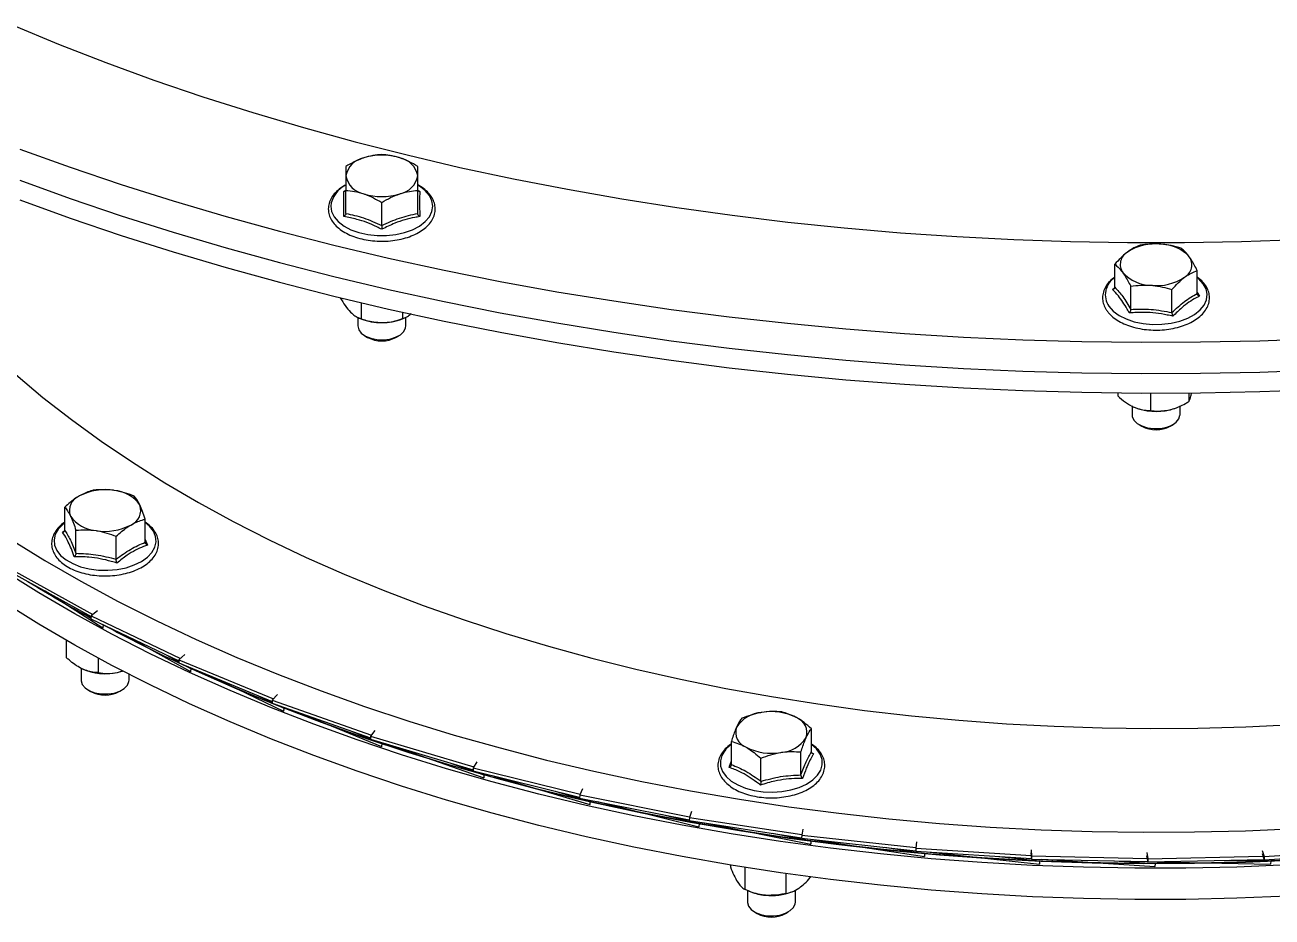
# Model space of a CAD drawing. Header units: millimetres. Extents: x 2 to 418, y 2 to 295.
# Drawn here: x 198.1 to 212.55, y 116.83 to 127.18 of the extents above; entities that cross this region are included whole.
import ezdxf

# ---------------------------------------------------------------- set-up
doc = ezdxf.new("R2010")
doc.units = ezdxf.units.MM

msp = doc.modelspace()

# ---------------------------------------------------------------- linework, layer by layer
at = {"color": 7, "linetype": 'Continuous', "lineweight": 25}
for p, q in [((201.7925, 125.2472), (201.8123, 125.2568)), ((201.816, 124.99), (201.816, 125.2577)), ((202.6493, 124.99), (202.6493, 125.2577)), ((202.6537, 125.2558), (202.6728, 125.2472)), ((202.2327, 124.8511), (202.2327, 125.1188)), ((210.7275, 124.1349), (210.7275, 124.4026)), ((211.6815, 124.0624), (211.6815, 124.3301)), ((210.9116, 123.8783), (210.9116, 124.146)), ((201.7516, 124.0146), (201.7516, 124.0116)), ((210.7006, 124.1086), (210.7273, 124.1342)), ((211.3886, 123.842), (211.3886, 124.1097)), ((201.9921, 123.9568), (201.9921, 123.7711)), ((202.4732, 123.8463), (202.4732, 123.7711)), ((201.9549, 123.787), (201.9549, 123.6863)), ((201.9694, 123.779), (201.9944, 123.769)), ((202.471, 123.769), (202.4966, 123.7793)), ((202.5105, 123.6863), (202.5105, 123.7873)), ((202.0362, 123.5729), (202.0688, 123.5541)), ((202.3966, 123.5541), (202.4291, 123.5729)), ((210.76, 122.9109), (210.76, 122.8751)), ((211.1417, 122.9086), (211.1417, 122.706)), ((211.5862, 122.9103), (211.5862, 122.8123)), ((210.9267, 122.7588), (210.9267, 122.6561)), ((211.4428, 122.7387), (211.4485, 122.741)), ((211.4823, 122.6561), (211.4823, 122.7615)), ((211.008, 122.5427), (211.0406, 122.5239)), ((211.3684, 122.5239), (211.4009, 122.5427)), ((198.5608, 121.3184), (198.5608, 121.5861)), ((199.4923, 121.1791), (199.4923, 121.4468)), ((198.5346, 121.2939), (198.5597, 121.3132)), ((198.6892, 121.0507), (198.6892, 121.3184)), ((199.155, 120.9811), (199.155, 121.2488)), ((197.9141, 120.8442), (198.8644, 120.3184)), ((197.9159, 120.8796), (198.8862, 120.3427)), ((198.3309, 120.6136), (199.001, 120.1862)), ((198.9391, 120.3841), (198.8648, 120.326)), ((198.7607, 120.3758), (198.864, 120.3099)), ((198.8648, 120.326), (198.863, 120.2905)), ((198.863, 120.2905), (199.8821, 119.8021)), ((198.8648, 120.326), (199.8995, 119.8301)), ((198.9893, 120.23), (199.0026, 120.2215)), ((199.0026, 120.2215), (199.001, 120.1862)), ((199.001, 120.1862), (199.0096, 120.1911)), ((199.0026, 120.2215), (199.0047, 120.2226)), ((199.2505, 120.1048), (200.0167, 119.6809)), ((198.5758, 120.0426), (198.5758, 119.8438)), ((198.9469, 119.8357), (198.9469, 119.667)), ((199.7415, 119.8695), (199.8816, 119.792)), ((199.8829, 119.8149), (199.8809, 119.7794)), ((199.9494, 119.876), (199.8829, 119.8149)), ((199.8829, 119.8149), (200.9767, 119.3628)), ((198.7488, 119.7163), (198.7488, 119.5793)), ((198.7875, 119.6986), (198.7883, 119.6983)), ((199.1723, 119.6702), (199.2282, 119.6873)), ((199.8809, 119.7794), (200.9632, 119.3321)), ((199.974, 119.7409), (200.0184, 119.7163)), ((200.0184, 119.7163), (200.0167, 119.6809)), ((200.0167, 119.6809), (200.0246, 119.6862)), ((200.0184, 119.7163), (200.0242, 119.7201)), ((199.3043, 119.5793), (199.3043, 119.6474)), ((200.2348, 119.6331), (201.0949, 119.2209)), ((198.8301, 119.4659), (198.8627, 119.4472)), ((199.1905, 119.4472), (199.223, 119.4659)), ((200.7856, 119.4054), (200.9625, 119.3207)), ((201.0226, 119.413), (200.9642, 119.3491)), ((200.9642, 119.3491), (200.9621, 119.3135)), ((200.9621, 119.3135), (202.1015, 118.9107)), ((200.9642, 119.3491), (202.1119, 118.9434)), ((201.0205, 119.2929), (201.0968, 119.2563)), ((201.0968, 119.2563), (201.0949, 119.2209)), ((201.0949, 119.2209), (201.1021, 119.2265)), ((201.0968, 119.2563), (201.104, 119.262)), ((201.2798, 119.2012), (202.2297, 118.8087)), ((201.8878, 118.9863), (202.1008, 118.8983)), ((202.1528, 118.9975), (202.1028, 118.9313)), ((207.2108, 118.7496), (207.2108, 119.0173)), ((202.1028, 118.9313), (202.1006, 118.8956)), ((202.1006, 118.8956), (203.2908, 118.5403)), ((202.1028, 118.9313), (203.2986, 118.5743)), ((202.1241, 118.8886), (202.2316, 118.8442)), ((202.2316, 118.8442), (202.2297, 118.8087)), ((202.2297, 118.8087), (202.2361, 118.8146)), ((202.2316, 118.8442), (202.2381, 118.8501)), ((202.381, 118.8119), (203.4146, 118.4465)), ((206.2834, 118.6014), (206.2834, 118.8691)), ((206.6264, 118.4066), (206.6264, 118.6743)), ((207.0901, 118.4808), (207.0901, 118.7485)), ((207.2123, 118.7428), (207.2369, 118.7254)), ((203.0424, 118.6145), (203.4167, 118.4821)), ((203.2922, 118.5638), (203.29, 118.528)), ((203.29, 118.528), (204.5244, 118.2227)), ((203.3335, 118.632), (203.2922, 118.5638)), ((203.2922, 118.5638), (204.5301, 118.2576)), ((203.4167, 118.4821), (203.4146, 118.4465)), ((203.4146, 118.4465), (203.4203, 118.4527)), ((203.4167, 118.4821), (203.4224, 118.4884)), ((203.5338, 118.4677), (204.6431, 118.1365)), ((204.2434, 118.2922), (204.6453, 118.1722)), ((204.526, 118.2487), (204.5237, 118.2128)), ((204.5237, 118.2128), (205.7953, 117.9597)), ((204.5583, 118.3184), (204.526, 118.2487)), ((204.526, 118.2487), (205.7996, 117.9952)), ((204.6453, 118.1722), (204.6431, 118.1365)), ((204.6431, 118.1365), (204.648, 118.1429)), ((204.6453, 118.1722), (204.6501, 118.1787)), ((204.733, 118.1711), (205.9083, 117.8804)), ((205.4846, 118.0216), (205.9105, 117.9162)), ((205.7971, 117.9876), (205.7948, 117.9516)), ((205.7948, 117.9516), (207.0965, 117.7527)), ((205.8203, 118.0585), (205.7971, 117.9876)), ((205.7971, 117.9876), (207.0997, 117.7886)), ((205.9105, 117.9162), (205.9146, 117.9228)), ((205.9729, 117.9244), (207.2032, 117.6796)), ((205.9105, 117.9162), (205.9083, 117.8804)), ((205.9083, 117.8804), (205.9123, 117.887)), ((206.7594, 117.8042), (207.2054, 117.7155)), ((207.0984, 117.7821), (207.0961, 117.746)), ((207.1124, 117.8538), (207.0984, 117.7821)), ((207.0984, 117.7821), (208.423, 117.6389)), ((207.0961, 117.746), (208.4207, 117.6028)), ((207.2054, 117.7155), (207.2032, 117.6796)), ((207.2032, 117.6796), (207.2063, 117.6863)), ((207.2054, 117.7155), (207.2086, 117.7223)), ((207.2477, 117.7296), (208.5204, 117.5352)), ((208.0612, 117.6417), (208.5227, 117.5712)), ((208.4227, 117.6333), (208.4204, 117.5971)), ((208.4274, 117.7055), (208.4227, 117.6333)), ((208.4227, 117.6333), (209.7575, 117.5473)), ((208.4204, 117.5971), (209.7599, 117.5108)), ((208.5227, 117.5712), (208.5204, 117.5352)), ((208.5204, 117.5352), (208.5226, 117.542)), ((208.5227, 117.5712), (208.5249, 117.5781)), ((208.5511, 117.5887), (209.8526, 117.448)), ((209.3829, 117.5351), (209.8549, 117.4841)), ((209.7555, 117.5781), (209.7602, 117.5058)), ((209.7578, 117.6142), (209.7625, 117.5421)), ((209.7625, 117.5421), (209.7602, 117.5058)), ((209.7602, 117.5058), (211.1072, 117.4772)), ((209.7625, 117.5421), (211.1001, 117.5137)), ((209.8549, 117.4841), (209.8563, 117.4911)), ((209.8762, 117.5033), (211.1924, 117.4185)), ((211.0941, 117.5444), (211.1081, 117.4725)), ((211.0964, 117.5806), (211.1104, 117.5089)), ((211.1104, 117.5089), (211.1081, 117.4725)), ((211.1081, 117.4725), (212.4551, 117.5021)), ((211.1104, 117.5089), (212.4432, 117.5382)), ((212.0573, 117.4934), (212.5346, 117.4832)), ((212.4333, 117.5686), (212.4566, 117.4975)), ((212.4356, 117.6049), (212.4589, 117.534)), ((212.4566, 117.4975), (213.7958, 117.5854)), ((212.4589, 117.534), (212.4566, 117.4975)), ((212.4589, 117.534), (213.7794, 117.6207)), ((212.5346, 117.4832), (212.5341, 117.4903)), ((206.2726, 117.4359), (206.2726, 117.4137)), ((206.4409, 117.4086), (206.4409, 117.1535)), ((209.8549, 117.4841), (209.8526, 117.448)), ((209.8526, 117.448), (209.854, 117.4549)), ((210.7174, 117.4855), (211.1947, 117.4547)), ((211.1947, 117.4547), (211.1924, 117.4185)), ((211.1924, 117.4185), (211.1928, 117.4255)), ((211.1947, 117.4547), (211.1952, 117.4617)), ((211.2161, 117.4749), (212.5322, 117.4469)), ((212.5346, 117.4832), (212.5322, 117.4469)), ((206.9154, 117.3371), (206.9154, 117.1075)), ((206.4693, 117.1413), (206.4693, 117.0061)), ((206.4834, 117.1353), (206.5088, 117.1251)), ((206.9854, 117.1251), (206.9948, 117.1289)), ((207.0249, 117.0061), (207.0249, 117.1458)), ((206.5506, 116.8927), (206.5832, 116.8739)), ((206.911, 116.8739), (206.9435, 116.8927))]:
    msp.add_line(p, q, dxfattribs=at)
at = {"color": 8, "linetype": 'Continuous', "lineweight": 25}
for p, q in [((211.6815, 124.0759), (211.7083, 124.032)), ((199.4923, 121.21), (199.5185, 121.1468))]:
    msp.add_line(p, q, dxfattribs=at)
at = {"color": 7, "linetype": 'Continuous', "lineweight": 25, "flags": 128}
for points in [[(197.9502, 127.1767), (198.4867, 126.9545), (199.0343, 126.7416), (199.5926, 126.5381), (200.1611, 126.3443), (200.7393, 126.1603), (201.3266, 125.9862), (201.9227, 125.8223), (202.5269, 125.6687), (203.1388, 125.5254), (203.7577, 125.3927), (204.3831, 125.2706), (205.0146, 125.1593), (205.6515, 125.0588), (206.2932, 124.9693), (206.9393, 124.8908), (207.5891, 124.8234), (208.2421, 124.7671), (208.8977, 124.722), (209.5554, 124.6882), (210.2145, 124.6656), (210.8744, 124.6543), (211.5346, 124.6543), (212.1946, 124.6656), (212.8537, 124.6882)], [(198.0396, 125.7378), (198.6221, 125.5275), (199.2147, 125.3267), (199.8169, 125.1357), (200.4282, 124.9547), (201.0482, 124.7836), (201.6763, 124.6228), (202.312, 124.4723), (202.9549, 124.3323), (203.6043, 124.2028), (204.2599, 124.084), (204.921, 123.9759), (205.5871, 123.8787), (206.2577, 123.7923), (206.9323, 123.717), (207.6104, 123.6528), (208.2913, 123.5996), (208.9745, 123.5576), (209.6595, 123.5267), (210.3458, 123.5071), (211.0327, 123.4987), (211.7198, 123.5015), (212.4065, 123.5155), (213.0922, 123.5408)], [(198.0396, 125.3749), (198.6221, 125.1646), (199.2147, 124.9638), (199.8169, 124.7728), (200.4282, 124.5918), (201.0482, 124.4207), (201.6763, 124.2599), (202.312, 124.1094), (202.9549, 123.9694), (203.6043, 123.8399), (204.2599, 123.721), (204.921, 123.613), (205.5871, 123.5157), (206.2577, 123.4294), (206.9323, 123.3541), (207.6104, 123.2898), (208.2913, 123.2367), (208.9745, 123.1947), (209.6595, 123.1638), (210.3458, 123.1442), (211.0327, 123.1358), (211.7198, 123.1386), (212.4065, 123.1526), (213.0922, 123.1778)], [(198.0396, 125.3749), (198.6221, 125.1646), (199.2147, 124.9638), (199.8169, 124.7728), (200.4282, 124.5918), (201.0482, 124.4207), (201.6763, 124.2599), (202.312, 124.1094), (202.9549, 123.9694), (203.6043, 123.8399), (204.2599, 123.721), (204.921, 123.613), (205.5871, 123.5157), (206.2577, 123.4294), (206.9323, 123.3541), (207.6104, 123.2898), (208.2913, 123.2367), (208.9745, 123.1947), (209.6595, 123.1638), (210.3458, 123.1442), (211.0327, 123.1358), (211.7198, 123.1386), (212.4065, 123.1526), (213.0922, 123.1778)], [(198.0396, 125.1481), (198.6221, 124.9378), (199.2147, 124.737), (199.8169, 124.546), (200.4282, 124.3649), (201.0482, 124.1939), (201.6763, 124.0331), (202.312, 123.8826), (202.9549, 123.7426), (203.6043, 123.6131), (204.2599, 123.4942), (204.921, 123.3862), (205.5871, 123.2889), (206.2577, 123.2026), (206.9323, 123.1273), (207.6104, 123.063), (208.2913, 123.0099), (208.9745, 122.9678), (209.6595, 122.937), (210.3458, 122.9174), (211.0327, 122.9089), (211.7198, 122.9118), (212.4065, 122.9258), (213.0922, 122.951)], [(201.9549, 123.6863), (201.9652, 123.643), (201.9953, 123.603), (202.0431, 123.5691), (202.1049, 123.5439), (202.1762, 123.5293), (202.2516, 123.5263), (202.3257, 123.5352), (202.3929, 123.5553), (202.4482, 123.5851), (202.4875, 123.6224), (202.5079, 123.6645), (202.5105, 123.6863)], [(197.9915, 123.1233), (198.3058, 122.8587), (198.636, 122.6006), (198.9817, 122.3494), (199.3425, 122.1054), (199.7178, 121.8688), (200.1073, 121.64), (200.5105, 121.4191), (200.9269, 121.2066), (201.3559, 121.0027), (201.797, 120.8076), (202.2498, 120.6215), (202.7136, 120.4448), (203.1878, 120.2775), (203.6719, 120.1199), (204.1653, 119.9723), (204.6674, 119.8347), (205.1775, 119.7074), (205.695, 119.5905), (206.2193, 119.4841), (206.7498, 119.3885), (207.2858, 119.3036), (207.8266, 119.2297), (208.3715, 119.1668), (208.9199, 119.1149), (209.4712, 119.0742), (210.0246, 119.0447), (210.5794, 119.0264), (211.135, 119.0194), (211.6907, 119.0236), (212.2458, 119.0391), (212.7997, 119.0658)], [(211.3639, 122.7138), (211.4128, 122.7277), (211.4428, 122.7387)], [(210.9267, 122.6561), (210.9287, 122.6369), (210.9478, 122.5947)], [(210.9478, 122.5947), (210.986, 122.557), (211.0404, 122.5266), (211.107, 122.5059), (211.1808, 122.4963), (211.2563, 122.4985), (211.328, 122.5124), (211.3906, 122.537), (211.4393, 122.5704), (211.4706, 122.6102), (211.4822, 122.6533), (211.4823, 122.6561)], [(197.9229, 121.2176), (198.3278, 120.9679), (198.7467, 120.7261), (199.1793, 120.4924), (199.625, 120.267), (200.0834, 120.0503), (200.5539, 119.8425), (201.0361, 119.6437), (201.5294, 119.4543), (202.0332, 119.2744), (202.5472, 119.1042), (203.0705, 118.9439), (203.6028, 118.7937), (204.1434, 118.6537), (204.6917, 118.5241), (205.2471, 118.4051), (205.809, 118.2967), (206.3769, 118.1991), (206.95, 118.1124), (207.5277, 118.0367), (208.1095, 117.9721), (208.6947, 117.9186), (209.2826, 117.8763), (209.8726, 117.8452), (210.4641, 117.8254), (211.0564, 117.8169), (211.6488, 117.8198), (212.2408, 117.8339), (212.8316, 117.8593)], [(212.7333, 117.437), (212.1422, 117.4134), (211.5501, 117.4012), (210.9577, 117.4002), (210.3655, 117.4106), (209.7742, 117.4323), (209.1845, 117.4652), (208.597, 117.5094), (208.0123, 117.5647), (207.4312, 117.6312), (206.8541, 117.7088), (206.2818, 117.7973), (205.7149, 117.8967), (205.1541, 118.0069), (204.5998, 118.1277), (204.0527, 118.259), (203.5135, 118.4007), (202.9827, 118.5526), (202.4608, 118.7145), (201.9486, 118.8864), (201.4464, 119.0679), (200.9549, 119.2589), (200.4746, 119.4592), (200.0061, 119.6685), (199.5498, 119.8866), (199.1063, 120.1134), (198.6759, 120.3485), (198.2593, 120.5917), (197.8569, 120.8427)], [(212.7333, 117.437), (212.1422, 117.4134), (211.5501, 117.4012), (210.9577, 117.4002), (210.3655, 117.4106), (209.7742, 117.4323), (209.1845, 117.4652), (208.597, 117.5094), (208.0123, 117.5647), (207.4312, 117.6312), (206.8541, 117.7088), (206.2818, 117.7973), (205.7149, 117.8967), (205.1541, 118.0069), (204.5998, 118.1277), (204.0527, 118.259), (203.5135, 118.4007), (202.9827, 118.5526), (202.4608, 118.7145), (201.9486, 118.8864), (201.4464, 119.0679), (200.9549, 119.2589), (200.4746, 119.4592), (200.0061, 119.6685), (199.5498, 119.8866), (199.1063, 120.1134), (198.6759, 120.3485), (198.2593, 120.5917), (197.8569, 120.8427)], [(212.7333, 117.0741), (212.1422, 117.0505), (211.5501, 117.0383), (210.9577, 117.0373), (210.3655, 117.0477), (209.7742, 117.0693), (209.1845, 117.1023), (208.597, 117.1465), (208.0123, 117.2018), (207.4312, 117.2683), (206.8541, 117.3459), (206.2818, 117.4344), (205.7149, 117.5338), (205.1541, 117.644), (204.5998, 117.7648), (204.0527, 117.8961), (203.5135, 118.0378), (202.9827, 118.1897), (202.4608, 118.3516), (201.9486, 118.5235), (201.4464, 118.705), (200.9549, 118.896), (200.4746, 119.0962), (200.0061, 119.3056), (199.5498, 119.5237), (199.1063, 119.7505), (198.6759, 119.9856), (198.2593, 120.2288), (197.8569, 120.4797)], [(199.1723, 119.6702), (199.222, 119.6832), (199.23, 119.6857)], [(199.916, 119.7649), (200.0834, 119.6874), (200.5539, 119.4796), (201.0361, 119.2808), (201.5294, 119.0914), (202.0332, 118.9115), (202.5472, 118.7413), (203.0705, 118.581), (203.6028, 118.4308), (204.1434, 118.2908), (204.6917, 118.1612), (205.2471, 118.0422), (205.809, 117.9338), (206.3769, 117.8362), (206.95, 117.7495), (207.5277, 117.6738), (208.1095, 117.6092), (208.6947, 117.5557), (209.2826, 117.5134), (209.8726, 117.4823), (210.4641, 117.4625), (211.0564, 117.454), (211.6488, 117.4569), (212.2408, 117.471), (212.8316, 117.4964)], [(212.7333, 117.4914), (212.1422, 117.4679), (211.5501, 117.4556), (210.9577, 117.4547), (210.3655, 117.465), (209.7742, 117.4867), (209.1845, 117.5196), (208.597, 117.5638), (208.0123, 117.6192), (207.4312, 117.6857), (206.8541, 117.7632), (206.2818, 117.8517), (205.7149, 117.9511), (205.1541, 118.0613), (204.5998, 118.1821), (204.0527, 118.3134), (203.5135, 118.4551), (202.9827, 118.607), (202.4608, 118.769), (201.9486, 118.9408), (201.4464, 119.1223), (200.9549, 119.3133), (200.4746, 119.5136), (200.0061, 119.7229), (199.916, 119.7649)], [(198.7488, 119.5793), (198.749, 119.5725), (198.7625, 119.5295), (198.7956, 119.4903), (198.8458, 119.4576), (198.9094, 119.4339), (198.9817, 119.4211), (199.0573, 119.4199), (199.1306, 119.4306), (199.1963, 119.4524), (199.2493, 119.4835), (199.2858, 119.5217), (199.3031, 119.5643), (199.3043, 119.5793)], [(206.4693, 117.0061), (206.4694, 117.0029), (206.4811, 116.9598), (206.5126, 116.9201), (206.5615, 116.8868), (206.6242, 116.8623), (206.6959, 116.8485), (206.7715, 116.8464), (206.8452, 116.8561), (206.9117, 116.8769), (206.966, 116.9074), (207.004, 116.9451), (207.023, 116.9874), (207.0249, 117.0061)]]:
    msp.add_lwpolyline(points, dxfattribs=at)
at = {"color": 8, "linetype": 'Continuous', "lineweight": 25, "flags": 128}
for points in [[(201.6406, 125.0756), (201.6507, 125.0128), (201.6806, 124.9522), (201.7293, 124.8957), (201.7952, 124.8454), (201.8759, 124.8029), (201.9688, 124.7697), (202.0707, 124.7469), (202.1781, 124.7353), (202.2873, 124.7353), (202.3947, 124.7469), (202.4966, 124.7697), (202.5895, 124.8029), (202.6702, 124.8454), (202.736, 124.8957), (202.7847, 124.9522), (202.8146, 125.0128), (202.8247, 125.0756), (202.8146, 125.1384), (202.7847, 125.1991), (202.736, 125.2555), (202.6702, 125.3059), (202.6541, 125.3157)], [(210.6575, 123.9146), (210.7085, 123.8588), (210.7763, 123.8094), (210.8587, 123.768), (210.9529, 123.736), (211.0557, 123.7146), (211.1635, 123.7044), (211.2727, 123.7059), (211.3796, 123.7189), (211.4805, 123.743), (211.5721, 123.7775), (211.6511, 123.821), (211.7149, 123.8722), (211.7613, 123.9293), (211.7888, 123.9904), (211.7963, 124.0533), (211.7838, 124.1159), (211.7514, 124.1762), (211.7005, 124.232), (211.6815, 124.2478)], [(198.5608, 121.4065), (198.5354, 121.3863), (198.483, 121.3309), (198.4492, 121.2709), (198.435, 121.2084), (198.4409, 121.1454), (198.4668, 121.0842), (198.5118, 121.0267), (198.5743, 120.9749), (198.6522, 120.9307), (198.7428, 120.8955), (198.8431, 120.8705), (198.9497, 120.8566), (199.0588, 120.8542), (199.1669, 120.8634), (199.2702, 120.884), (199.3652, 120.9151), (199.4487, 120.9558), (199.5178, 121.0047), (199.5701, 121.06), (199.604, 121.12), (199.6182, 121.1825), (199.6122, 121.2455), (199.5863, 121.3068), (199.5414, 121.3643), (199.4923, 121.4065)], [(206.174, 118.7079), (206.1564, 118.6457), (206.159, 118.5826), (206.1817, 118.5209), (206.2235, 118.4627), (206.2832, 118.4099), (206.3587, 118.3643), (206.4475, 118.3275), (206.5464, 118.3007), (206.6521, 118.2849), (206.7611, 118.2806), (206.8697, 118.2879), (206.974, 118.3066), (207.0706, 118.336), (207.1562, 118.3752), (207.2279, 118.4228), (207.2832, 118.4772), (207.3202, 118.5365), (207.3377, 118.5988), (207.3351, 118.6618), (207.3125, 118.7236), (207.2706, 118.7818), (207.2109, 118.8346), (207.2108, 118.8347)]]:
    msp.add_lwpolyline(points, dxfattribs=at)
at = {"color": 7, "linetype": 'Continuous', "lineweight": 25}
for centre, radius, start, end in [((202.0697, 125.3816), 0.2577, 100.1397, 169.85409), ((202.2327, 124.9834), 0.6843, 72.27565, 107.72435), ((202.3956, 125.3816), 0.2577, 10.14591, 79.8603), ((202.0697, 125.4724), 0.2577, 190.14591, 259.8603), ((202.3956, 125.4724), 0.2577, 280.1397, 349.85409), ((202.2327, 125.8705), 0.6843, 252.27565, 287.72435), ((211.1952, 124.0506), 0.5881, 83.78277, 123.11337), ((211.2563, 124.1831), 0.4521, 42.53873, 89.67761), ((210.9552, 124.3992), 0.1653, 119.45081, 214.8556), ((211.4537, 124.3943), 0.1653, 299.45081, 34.8556), ((211.1526, 124.6103), 0.4521, 222.53873, 269.67761), ((211.2138, 124.7429), 0.5881, 263.78277, 303.11337), ((202.2266, 124.371), 0.6453, 248.90187, 270.53619), ((202.2398, 124.3651), 0.6394, 269.36279, 291.19915), ((202.2327, 123.8614), 0.3482, 241.9189, 298.0811), ((211.2059, 123.3678), 0.6728, 247.72291, 283.58468), ((211.2045, 122.8314), 0.3485, 241.94291, 298.05709), ((198.7952, 121.5461), 0.1817, 111.21401, 200.45541), ((199.0255, 121.1517), 0.6368, 80.46265, 117.70224), ((199.1093, 121.3954), 0.3848, 34.06556, 86.76464), ((199.2579, 121.5475), 0.1817, 291.21401, 20.45541), ((198.9438, 121.6982), 0.3848, 214.06556, 266.76464), ((199.0276, 121.942), 0.6368, 260.46265, 297.70224), ((206.9543, 135.0605), 16.8338, 238.39743, 241.27296), ((206.931, 135.0203), 16.7873, 238.39345, 241.27694), ((207.8131, 136.6477), 18.6385, 241.81891, 244.81282), ((207.7917, 136.6051), 18.5908, 241.81507, 244.81666), ((199.0279, 120.3203), 0.6659, 246.40824, 282.52554), ((199.0266, 119.7546), 0.3484, 241.93493, 298.06507), ((206.6597, 118.8302), 0.3759, 93.63185, 147.19451), ((206.7475, 118.5729), 0.6423, 62.98515, 100.00589), ((206.9752, 118.9718), 0.1847, 341.53318, 69.71934), ((206.519, 118.9754), 0.1847, 161.53318, 249.71934), ((206.7467, 119.3743), 0.6423, 242.98515, 280.00589), ((206.8345, 119.117), 0.3759, 273.63185, 327.19451), ((206.7316, 117.6915), 0.6087, 248.52311, 264.95644), ((206.7484, 117.7465), 0.6651, 263.93039, 290.87075), ((206.7471, 117.1815), 0.3485, 241.94064, 298.05936)]:
    msp.add_arc(centre, radius, start, end, dxfattribs=at)
at = {"color": 8, "linetype": 'Continuous', "lineweight": 25}
for centre, radius, start, end in [((201.9464, 125.0402), 0.3078, 113.90334, 173.39465), ((210.8541, 124.0473), 0.2372, 122.2697, 214.01805), ((206.4782, 118.556), 0.34, 124.94544, 153.46304)]:
    msp.add_arc(centre, radius, start, end, dxfattribs=at)
at = {"color": 7, "linetype": 'Continuous', "lineweight": 25}
for points, knots in [([(202.0243, 125.6353), (202.0194, 125.6336), (201.9491, 125.6097), (201.8801, 125.5712), (201.816, 125.5355)], [0, 0, 0, 0, 0.0702211, 1, 1, 1, 1]), ([(202.2327, 125.6743), (202.1988, 125.6716), (202.1306, 125.6659), (202.06, 125.6456), (202.0243, 125.6353)], [0, 0, 0, 0, 0.495458, 1, 1, 1, 1]), ([(202.441, 125.6353), (202.4361, 125.6369), (202.3657, 125.6599), (202.2968, 125.6674), (202.2327, 125.6743)], [0, 0, 0, 0, 0.0702211, 1, 1, 1, 1]), ([(202.6493, 125.5355), (202.6155, 125.5552), (202.5472, 125.5951), (202.4766, 125.6218), (202.441, 125.6353)], [0, 0, 0, 0, 0.495458, 1, 1, 1, 1]), ([(201.816, 125.5355), (201.816, 125.5292), (201.816, 125.5018), (201.816, 125.4596), (201.816, 125.427)], [0, 0, 0, 0, 0.2293621, 1, 1, 1, 1]), ([(202.6493, 125.427), (202.6493, 125.4596), (202.6493, 125.5018), (202.6493, 125.5292), (202.6493, 125.5355)], [0, 0, 0, 0, 0.7706379, 1, 1, 1, 1]), ([(201.6132, 125.0437), (201.6138, 125.0313), (201.6154, 124.9976), (201.6322, 124.9436), (201.6673, 124.8844), (201.7181, 124.8298), (201.7837, 124.781), (201.8624, 124.7395), (201.9518, 124.7065), (202.0491, 124.6832), (202.1515, 124.6699), (202.2561, 124.667), (202.36, 124.6745), (202.4604, 124.6924), (202.5546, 124.7201), (202.64, 124.7572), (202.7141, 124.8029), (202.7748, 124.8563), (202.8196, 124.9162), (202.8467, 124.9804), (202.8551, 125.0463), (202.8453, 125.1109), (202.8186, 125.1723), (202.7757, 125.2294), (202.7188, 125.2816), (202.6698, 125.3104), (202.6453, 125.3248)], [0, 0, 0, 0, 0.0234828, 0.0640381, 0.1048888, 0.146665, 0.1893441, 0.2325046, 0.2757573, 0.3189419, 0.3620519, 0.4051206, 0.4481948, 0.4913136, 0.5345256, 0.5778821, 0.6214161, 0.6650927, 0.7085889, 0.7513564, 0.7929547, 0.833677, 0.8742738, 0.9155218, 0.9577657, 1, 1, 1, 1]), ([(201.8109, 125.3185), (201.8041, 125.3151), (201.7702, 125.2982), (201.7212, 125.2596), (201.667, 125.2034), (201.6308, 125.1411), (201.615, 125.0867), (201.6137, 125.0541), (201.6132, 125.0437)], [0, 0, 0, 0, 0.0535315, 0.2679779, 0.4825746, 0.6951252, 0.9027855, 1, 1, 1, 1]), ([(201.816, 125.427), (201.816, 125.415), (201.816, 125.3665), (201.816, 125.3045), (201.816, 125.2577)], [0, 0, 0, 0, 0.2463063, 1, 1, 1, 1]), ([(202.6493, 125.2577), (202.6493, 125.3045), (202.6493, 125.3665), (202.6493, 125.415), (202.6493, 125.427)], [0, 0, 0, 0, 0.7536937, 1, 1, 1, 1]), ([(201.816, 125.2678), (201.8157, 125.2649), (201.815, 125.2591), (201.8098, 125.2526), (201.8024, 125.2483), (201.796, 125.2473), (201.7926, 125.2472), (201.7925, 125.2472)], [0, 0, 0, 0, 0.2361125, 0.4712563, 0.7322305, 0.9938734, 1, 1, 1, 1]), ([(201.7925, 124.9538), (201.7928, 124.9696), (201.7938, 125.0487), (201.7945, 125.1557), (201.7931, 125.2212), (201.7925, 125.2472)], [0, 0, 0, 0, 0.1305234, 0.6552334, 1, 1, 1, 1]), ([(201.816, 125.2577), (201.8498, 125.2549), (201.9181, 125.2493), (201.9887, 125.2289), (202.0243, 125.2187)], [0, 0, 0, 0, 0.495458, 1, 1, 1, 1]), ([(202.0243, 125.2187), (202.0293, 125.217), (202.0996, 125.1931), (202.1686, 125.1546), (202.2327, 125.1188)], [0, 0, 0, 0, 0.0702211, 1, 1, 1, 1]), ([(202.2327, 125.1188), (202.2665, 125.1386), (202.3348, 125.1785), (202.4054, 125.2052), (202.441, 125.2187)], [0, 0, 0, 0, 0.495458, 1, 1, 1, 1]), ([(202.441, 125.2187), (202.4459, 125.2203), (202.5163, 125.2433), (202.5852, 125.2508), (202.6493, 125.2577)], [0, 0, 0, 0, 0.0702211, 1, 1, 1, 1]), ([(202.6728, 125.2472), (202.6727, 125.2472), (202.6693, 125.2473), (202.6629, 125.2483), (202.6555, 125.2526), (202.6504, 125.2591), (202.6497, 125.2649), (202.6493, 125.2678)], [0, 0, 0, 0, 0.0061266, 0.2677695, 0.5287437, 0.7638875, 1, 1, 1, 1]), ([(202.6728, 125.2472), (202.6726, 125.2377), (202.6715, 125.1899), (202.6709, 125.0983), (202.6723, 124.9949), (202.6728, 124.9538)], [0, 0, 0, 0, 0.1305234, 0.6552334, 1, 1, 1, 1]), ([(201.816, 124.99), (201.8157, 124.9869), (201.815, 124.9806), (201.8098, 124.9707), (201.8024, 124.9615), (201.796, 124.9562), (201.7926, 124.9539), (201.7925, 124.9538)], [0, 0, 0, 0, 0.2361125, 0.4712563, 0.7322305, 0.9938734, 1, 1, 1, 1]), ([(202.2327, 124.8072), (202.2138, 124.8167), (202.1192, 124.8646), (201.9706, 124.9223), (201.8431, 124.9449), (201.7925, 124.9538)], [0, 0, 0, 0, 0.1305234, 0.6552334, 1, 1, 1, 1]), ([(201.816, 124.99), (201.8844, 124.9761), (202.0232, 124.9478), (202.1621, 124.8837), (202.2327, 124.8511)], [0, 0, 0, 0, 0.4922436, 1, 1, 1, 1]), ([(202.2327, 124.8511), (202.301, 124.8828), (202.4399, 124.9471), (202.5788, 124.9756), (202.6493, 124.99)], [0, 0, 0, 0, 0.4922436, 1, 1, 1, 1]), ([(202.6728, 124.9538), (202.6537, 124.9507), (202.5581, 124.9352), (202.4088, 124.8936), (202.2827, 124.8317), (202.2327, 124.8072)], [0, 0, 0, 0, 0.1305234, 0.6552334, 1, 1, 1, 1]), ([(202.6728, 124.9538), (202.6727, 124.9539), (202.6693, 124.9562), (202.6629, 124.9615), (202.6555, 124.9707), (202.6504, 124.9806), (202.6497, 124.9869), (202.6493, 124.99)], [0, 0, 0, 0, 0.0061266, 0.2677695, 0.5287437, 0.7638875, 1, 1, 1, 1]), ([(202.2327, 124.8511), (202.2327, 124.8479), (202.2327, 124.8414), (202.2327, 124.8298), (202.2327, 124.8181), (202.2327, 124.8107), (202.2327, 124.8072), (202.2327, 124.8072)], [0, 0, 0, 0, 0.2361125, 0.4712563, 0.7322305, 0.9938734, 1, 1, 1, 1]), ([(211.0204, 124.623), (210.9966, 124.6136), (210.9486, 124.5946), (210.8989, 124.5604), (210.8739, 124.5432)], [0, 0, 0, 0, 0.495458, 1, 1, 1, 1]), ([(211.2589, 124.6352), (211.2532, 124.6356), (211.1727, 124.6413), (211.0937, 124.6318), (211.0204, 124.623)], [0, 0, 0, 0, 0.0702211, 1, 1, 1, 1]), ([(211.4974, 124.5867), (211.4586, 124.5981), (211.3805, 124.6212), (211.2996, 124.6305), (211.2589, 124.6352)], [0, 0, 0, 0, 0.495458, 1, 1, 1, 1]), ([(211.5894, 124.4888), (211.5654, 124.5186), (211.5342, 124.5573), (211.5042, 124.5812), (211.4974, 124.5867)], [0, 0, 0, 0, 0.7706379, 1, 1, 1, 1]), ([(210.8739, 124.5432), (210.8704, 124.5405), (210.821, 124.5029), (210.7725, 124.4509), (210.7275, 124.4026)], [0, 0, 0, 0, 0.0702211, 1, 1, 1, 1]), ([(211.6815, 124.3301), (211.6586, 124.3742), (211.6283, 124.4328), (211.5971, 124.4777), (211.5894, 124.4888)], [0, 0, 0, 0, 0.75369373, 1, 1, 1, 1]), ([(210.7275, 124.4026), (210.7343, 124.3971), (210.7643, 124.3732), (210.7955, 124.3345), (210.8195, 124.3047)], [0, 0, 0, 0, 0.2293621, 1, 1, 1, 1]), ([(210.8195, 124.3047), (210.8272, 124.2936), (210.8584, 124.2487), (210.8887, 124.1901), (210.9116, 124.146)], [0, 0, 0, 0, 0.2463063, 1, 1, 1, 1]), ([(211.535, 124.2503), (211.5385, 124.2529), (211.588, 124.2897), (211.6364, 124.3106), (211.6815, 124.3301)], [0, 0, 0, 0, 0.0702211, 1, 1, 1, 1]), ([(210.7275, 124.2542), (210.7067, 124.2377), (210.6646, 124.204), (210.6201, 124.1448), (210.5916, 124.0809), (210.582, 124.0149), (210.5907, 123.9502), (210.6119, 123.8993), (210.6373, 123.8597), (210.6686, 123.8211), (210.7182, 123.7763), (210.7903, 123.7306), (210.8742, 123.6929), (210.9676, 123.6643), (211.0676, 123.6455), (211.1714, 123.637), (211.276, 123.6389), (211.3787, 123.6512), (211.4766, 123.6737), (211.567, 123.7058), (211.6475, 123.747), (211.7157, 123.7964), (211.7693, 123.853), (211.8062, 123.9151), (211.8247, 123.9805), (211.8246, 124.0462), (211.8069, 124.1096), (211.7723, 124.1689), (211.7305, 124.2173), (211.6951, 124.2427), (211.6815, 124.2525)], [0, 0, 0, 0, 0.0371807, 0.0756384, 0.1134866, 0.1503114, 0.1863231, 0.2221839, 0.2397307, 0.2602381, 0.2978028, 0.3357596, 0.3739741, 0.4121708, 0.4502976, 0.4883696, 0.5264235, 0.5645, 0.6026334, 0.6408708, 0.6792529, 0.7177898, 0.7563573, 0.7945637, 0.8318969, 0.8682195, 0.9041095, 0.940168, 0.9770249, 1, 1, 1, 1]), ([(210.7275, 124.1349), (210.7271, 124.1319), (210.7263, 124.126), (210.7204, 124.1182), (210.7119, 124.1121), (210.7046, 124.1095), (210.7007, 124.1086), (210.7006, 124.1086)], [0, 0, 0, 0, 0.2361125, 0.4712563, 0.7322305, 0.9938734, 1, 1, 1, 1]), ([(210.7275, 124.1349), (210.7577, 124.1017), (210.819, 124.0342), (210.8804, 123.9308), (210.9116, 123.8783)], [0, 0, 0, 0, 0.4922436, 1, 1, 1, 1]), ([(210.9116, 124.146), (210.9503, 124.1515), (211.0285, 124.1627), (211.1093, 124.1598), (211.1501, 124.1583)], [0, 0, 0, 0, 0.495458, 1, 1, 1, 1]), ([(211.1501, 124.1583), (211.1557, 124.1578), (211.2363, 124.1512), (211.3152, 124.1297), (211.3886, 124.1097)], [0, 0, 0, 0, 0.0702211, 1, 1, 1, 1]), ([(211.3886, 124.1097), (211.4124, 124.1361), (211.4604, 124.1894), (211.51, 124.2299), (211.535, 124.2503)], [0, 0, 0, 0, 0.495458, 1, 1, 1, 1]), ([(201.7516, 124.0116), (201.7703, 123.981), (201.8083, 123.9187), (201.8499, 123.868), (201.8713, 123.8466), (201.8718, 123.846)], [0, 0, 0, 0, 0.4843396, 0.986324, 1, 1, 1, 1]), ([(210.8951, 123.8375), (210.8869, 123.8524), (210.8458, 123.9269), (210.7806, 124.0264), (210.7233, 124.0853), (210.7006, 124.1086)], [0, 0, 0, 0, 0.1305234, 0.6552334, 1, 1, 1, 1]), ([(211.3886, 123.842), (211.4366, 123.8871), (211.5343, 123.9785), (211.6319, 124.0341), (211.6815, 124.0624)], [0, 0, 0, 0, 0.4922436, 1, 1, 1, 1]), ([(211.7083, 124.032), (211.6948, 124.0252), (211.6271, 123.9909), (211.5219, 123.92), (211.4339, 123.8335), (211.399, 123.7992)], [0, 0, 0, 0, 0.1305234, 0.6552334, 1, 1, 1, 1]), ([(211.7083, 124.032), (211.7083, 124.032), (211.7044, 124.0335), (211.6971, 124.0372), (211.6886, 124.0446), (211.6827, 124.0533), (211.6819, 124.0594), (211.6815, 124.0624)], [0, 0, 0, 0, 0.0061266, 0.2677695, 0.5287437, 0.7638875, 1, 1, 1, 1]), ([(201.8718, 123.846), (201.8887, 123.8309), (201.9229, 123.8001), (201.9628, 123.7806), (201.9855, 123.7733), (201.9921, 123.7711)], [0, 0, 0, 0, 0.4062935, 0.8272725, 1, 1, 1, 1]), ([(210.9116, 123.8783), (210.9113, 123.8751), (210.9108, 123.8687), (210.9072, 123.8578), (210.902, 123.8471), (210.8975, 123.8406), (210.8951, 123.8376), (210.8951, 123.8375)], [0, 0, 0, 0, 0.23611253, 0.4712563, 0.73223051, 0.99387337, 1, 1, 1, 1]), ([(210.9116, 123.8783), (210.9898, 123.8812), (211.1488, 123.8871), (211.3078, 123.8572), (211.3886, 123.842)], [0, 0, 0, 0, 0.4922436, 1, 1, 1, 1]), ([(201.9921, 123.7711), (202.0125, 123.7642), (202.0889, 123.7382), (202.1718, 123.731), (202.2327, 123.7257)], [0, 0, 0, 0, 0.2661302, 1, 1, 1, 1]), ([(202.2327, 123.7257), (202.2382, 123.7258), (202.3054, 123.7264), (202.3879, 123.7423), (202.4591, 123.7663), (202.4732, 123.7711)], [0, 0, 0, 0, 0.0666948, 0.8140978, 1, 1, 1, 1]), ([(202.4732, 123.7711), (202.4919, 123.7772), (202.5239, 123.7877), (202.5584, 123.8171), (202.5727, 123.8293)], [0, 0, 0, 0, 0.5826727, 1, 1, 1, 1]), ([(211.399, 123.7992), (211.3773, 123.8041), (211.2685, 123.8287), (211.0981, 123.8497), (210.9527, 123.841), (210.8951, 123.8375)], [0, 0, 0, 0, 0.1305234, 0.6552334, 1, 1, 1, 1]), ([(211.3886, 123.842), (211.3887, 123.8388), (211.3891, 123.8324), (211.3913, 123.821), (211.3946, 123.8097), (211.3974, 123.8026), (211.3989, 123.7993), (211.399, 123.7992)], [0, 0, 0, 0, 0.23611253, 0.4712563, 0.73223051, 0.99387337, 1, 1, 1, 1]), ([(210.76, 122.8751), (210.7896, 122.8501), (210.8501, 122.799), (210.9161, 122.7607), (210.9499, 122.7456), (210.9508, 122.7452)], [0, 0, 0, 0, 0.4843396, 0.986324, 1, 1, 1, 1]), ([(211.5862, 122.8123), (211.5911, 122.8218), (211.601, 122.8411), (211.6119, 122.8797), (211.6174, 122.904), (211.6176, 122.9046)], [0, 0, 0, 0, 0.4843396, 0.986324, 1, 1, 1, 1]), ([(210.9508, 122.7452), (210.9775, 122.7351), (211.0319, 122.7145), (211.0952, 122.7069), (211.1312, 122.7062), (211.1417, 122.706)], [0, 0, 0, 0, 0.4062935, 0.8272725, 1, 1, 1, 1]), ([(211.1417, 122.706), (211.1605, 122.7036), (211.2311, 122.6945), (211.3077, 122.7056), (211.3639, 122.7138)], [0, 0, 0, 0, 0.2661302, 1, 1, 1, 1]), ([(211.3639, 122.7138), (211.369, 122.7151), (211.4311, 122.7305), (211.5073, 122.7646), (211.5731, 122.8044), (211.5862, 122.8123)], [0, 0, 0, 0, 0.06669484, 0.81409777, 1, 1, 1, 1]), ([(198.7295, 121.7155), (198.7154, 121.7068), (198.6584, 121.6718), (198.6027, 121.6229), (198.5608, 121.5861)], [0, 0, 0, 0, 0.2463063, 1, 1, 1, 1]), ([(198.8982, 121.7841), (198.8856, 121.7808), (198.8306, 121.7664), (198.7735, 121.7377), (198.7295, 121.7155)], [0, 0, 0, 0, 0.22936214, 1, 1, 1, 1]), ([(199.131, 121.7797), (199.1255, 121.7805), (199.0469, 121.7918), (198.9698, 121.7878), (198.8982, 121.7841)], [0, 0, 0, 0, 0.0702211, 1, 1, 1, 1]), ([(199.3639, 121.7145), (199.3261, 121.7286), (199.2498, 121.7572), (199.1709, 121.7721), (199.131, 121.7797)], [0, 0, 0, 0, 0.495458, 1, 1, 1, 1]), ([(199.4281, 121.611), (199.4266, 121.6142), (199.4049, 121.6589), (199.3837, 121.6877), (199.3639, 121.7145)], [0, 0, 0, 0, 0.0702211, 1, 1, 1, 1]), ([(198.5608, 121.5861), (198.5712, 121.5728), (198.5923, 121.5461), (198.614, 121.5039), (198.625, 121.4826)], [0, 0, 0, 0, 0.495458, 1, 1, 1, 1]), ([(199.4923, 121.4468), (199.4819, 121.477), (199.4609, 121.538), (199.4391, 121.5865), (199.4281, 121.611)], [0, 0, 0, 0, 0.495458, 1, 1, 1, 1]), ([(198.5608, 121.4123), (198.559, 121.4111), (198.5329, 121.3945), (198.4912, 121.3572), (198.4439, 121.2984), (198.4148, 121.2344), (198.4041, 121.1686), (198.4119, 121.1037), (198.4367, 121.0419), (198.4775, 120.9842), (198.5337, 120.9315), (198.6042, 120.8851), (198.6871, 120.8465), (198.7796, 120.8169), (198.879, 120.7971), (198.9825, 120.7875), (199.0872, 120.7883), (199.1902, 120.7996), (199.2887, 120.821), (199.3801, 120.8521), (199.4617, 120.8924), (199.5313, 120.9409), (199.5866, 120.9968), (199.6253, 121.0585), (199.6458, 121.1237), (199.6476, 121.1895), (199.6316, 121.2531), (199.5988, 121.313), (199.5532, 121.367), (199.512, 121.3973), (199.4923, 121.4118)], [0, 0, 0, 0, 0.0028608, 0.0408779, 0.0788546, 0.1162586, 0.1526628, 0.1882342, 0.2236237, 0.2595047, 0.2962524, 0.3336726, 0.3713804, 0.4090888, 0.4467292, 0.4843126, 0.5218738, 0.5594543, 0.597086, 0.6348155, 0.6726845, 0.7107081, 0.7487882, 0.7865613, 0.8235195, 0.8594604, 0.8948913, 0.9304274, 0.9667134, 1, 1, 1, 1]), ([(198.625, 121.4826), (198.6265, 121.4794), (198.6482, 121.4338), (198.6695, 121.374), (198.6892, 121.3184)], [0, 0, 0, 0, 0.0702211, 1, 1, 1, 1]), ([(199.3236, 121.3782), (199.3677, 121.4003), (199.4248, 121.4291), (199.4797, 121.4435), (199.4923, 121.4468)], [0, 0, 0, 0, 0.7706379, 1, 1, 1, 1]), ([(198.5608, 121.3184), (198.5604, 121.3154), (198.5596, 121.3095), (198.5539, 121.3022), (198.5456, 121.2967), (198.5385, 121.2946), (198.5347, 121.294), (198.5346, 121.2939)], [0, 0, 0, 0, 0.23611253, 0.4712563, 0.73223051, 0.99387337, 1, 1, 1, 1]), ([(198.6702, 121.0112), (198.6646, 121.0265), (198.6363, 121.1035), (198.591, 121.207), (198.5506, 121.2692), (198.5346, 121.2939)], [0, 0, 0, 0, 0.1305234, 0.6552334, 1, 1, 1, 1]), ([(198.5608, 121.3184), (198.5819, 121.2833), (198.6247, 121.2121), (198.6675, 121.1051), (198.6892, 121.0507)], [0, 0, 0, 0, 0.4922436, 1, 1, 1, 1]), ([(198.6892, 121.3184), (198.727, 121.3212), (198.8034, 121.327), (198.8823, 121.3183), (198.9221, 121.314)], [0, 0, 0, 0, 0.495458, 1, 1, 1, 1]), ([(198.9221, 121.314), (198.9276, 121.3131), (199.0063, 121.3009), (199.0833, 121.2739), (199.155, 121.2488)], [0, 0, 0, 0, 0.07022107, 1, 1, 1, 1]), ([(199.155, 121.2488), (199.1969, 121.2856), (199.2525, 121.3345), (199.3096, 121.3695), (199.3236, 121.3782)], [0, 0, 0, 0, 0.7536937, 1, 1, 1, 1]), ([(199.155, 120.9811), (199.2103, 121.0224), (199.3227, 121.1064), (199.4352, 121.1546), (199.4923, 121.1791)], [0, 0, 0, 0, 0.4922436, 1, 1, 1, 1]), ([(199.5185, 121.1468), (199.5031, 121.141), (199.4253, 121.1119), (199.3042, 121.049), (199.2025, 120.9693), (199.1622, 120.9376)], [0, 0, 0, 0, 0.1305234, 0.6552334, 1, 1, 1, 1]), ([(199.5185, 121.1468), (199.5185, 121.1469), (199.5147, 121.1486), (199.5075, 121.1528), (199.4992, 121.1608), (199.4935, 121.1699), (199.4927, 121.176), (199.4923, 121.1791)], [0, 0, 0, 0, 0.0061266, 0.2677695, 0.5287437, 0.7638875, 1, 1, 1, 1]), ([(198.6892, 121.0507), (198.6889, 121.0475), (198.6884, 121.0412), (198.6842, 121.0305), (198.6782, 121.0203), (198.673, 121.014), (198.6703, 121.0113), (198.6702, 121.0112)], [0, 0, 0, 0, 0.2361125, 0.4712563, 0.7322305, 0.9938734, 1, 1, 1, 1]), ([(199.1622, 120.9376), (199.1411, 120.944), (199.035, 120.9762), (198.8686, 121.0092), (198.7266, 121.0106), (198.6702, 121.0112)], [0, 0, 0, 0, 0.1305234, 0.6552334, 1, 1, 1, 1]), ([(198.6892, 121.0507), (198.7656, 121.0481), (198.9208, 121.0429), (199.0761, 121.0019), (199.155, 120.9811)], [0, 0, 0, 0, 0.4922436, 1, 1, 1, 1]), ([(199.1622, 120.9376), (199.1622, 120.9377), (199.1611, 120.9411), (199.1592, 120.9483), (199.1569, 120.9599), (199.1553, 120.9714), (199.1551, 120.9778), (199.155, 120.9811)], [0, 0, 0, 0, 0.0061266, 0.2677695, 0.5287437, 0.7638875, 1, 1, 1, 1]), ([(198.7614, 119.7101), (198.7571, 119.7121), (198.7053, 119.7374), (198.6417, 119.7836), (198.5868, 119.8338), (198.5758, 119.8438)], [0, 0, 0, 0, 0.0666948, 0.8140978, 1, 1, 1, 1]), ([(198.9469, 119.667), (198.9313, 119.6676), (198.8723, 119.6697), (198.8083, 119.693), (198.7614, 119.7101)], [0, 0, 0, 0, 0.2661302, 1, 1, 1, 1]), ([(198.9469, 119.667), (198.982, 119.6627), (199.0534, 119.6538), (199.1313, 119.6615), (199.1713, 119.67), (199.1723, 119.6702)], [0, 0, 0, 0, 0.4843396, 0.986324, 1, 1, 1, 1]), ([(206.404, 119.138), (206.3995, 119.132), (206.3799, 119.1061), (206.3595, 119.0653), (206.3437, 119.0339)], [0, 0, 0, 0, 0.2293621, 1, 1, 1, 1]), ([(206.6359, 119.2054), (206.6304, 119.2045), (206.5521, 119.1915), (206.4754, 119.1638), (206.404, 119.138)], [0, 0, 0, 0, 0.0702211, 1, 1, 1, 1]), ([(206.8677, 119.2121), (206.8301, 119.2146), (206.7541, 119.2195), (206.6755, 119.2101), (206.6359, 119.2054)], [0, 0, 0, 0, 0.495458, 1, 1, 1, 1]), ([(207.0392, 119.1451), (207.0352, 119.1474), (206.9773, 119.1798), (206.9205, 119.1965), (206.8677, 119.2121)], [0, 0, 0, 0, 0.0702211, 1, 1, 1, 1]), ([(207.2108, 119.0173), (207.1829, 119.0416), (207.1267, 119.0907), (207.0686, 119.1269), (207.0392, 119.1451)], [0, 0, 0, 0, 0.495458, 1, 1, 1, 1]), ([(206.3437, 119.0339), (206.3387, 119.0223), (206.3183, 118.9753), (206.2984, 118.9147), (206.2834, 118.8691)], [0, 0, 0, 0, 0.2463063, 1, 1, 1, 1]), ([(207.1504, 118.9133), (207.1662, 118.9447), (207.1866, 118.9855), (207.2063, 119.0114), (207.2108, 119.0173)], [0, 0, 0, 0, 0.7706379, 1, 1, 1, 1]), ([(206.2828, 118.8396), (206.2802, 118.8381), (206.2523, 118.8217), (206.2115, 118.783), (206.1714, 118.7339), (206.1486, 118.6904), (206.1325, 118.6465), (206.1246, 118.591), (206.1335, 118.5264), (206.1593, 118.4648), (206.2012, 118.4074), (206.2584, 118.3551), (206.3297, 118.3091), (206.4133, 118.2711), (206.5063, 118.2421), (206.6061, 118.2229), (206.7098, 118.214), (206.8144, 118.2155), (206.9172, 118.2274), (207.0154, 118.2495), (207.1061, 118.2812), (207.1871, 118.322), (207.2558, 118.3711), (207.3101, 118.4274), (207.3476, 118.4894), (207.3669, 118.5547), (207.3676, 118.6204), (207.3505, 118.6839), (207.3167, 118.7435), (207.2707, 118.7965), (207.2299, 118.826), (207.2108, 118.8398)], [0, 0, 0, 0, 0.00391517, 0.04193834, 0.07984727, 0.0989432, 0.11932345, 0.15537158, 0.19085046, 0.226189, 0.26206084, 0.29880002, 0.33618662, 0.37383847, 0.41147953, 0.449052, 0.48656934, 0.52406716, 0.56158608, 0.59915914, 0.63683283, 0.6746479, 0.71261627, 0.75062528, 0.78829773, 0.82512736, 0.86095249, 0.89632016, 0.93182952, 0.96811189, 1, 1, 1, 1]), ([(206.2834, 118.8691), (206.3113, 118.8618), (206.3675, 118.847), (206.4256, 118.8171), (206.4549, 118.8021)], [0, 0, 0, 0, 0.495458, 1, 1, 1, 1]), ([(206.4549, 118.8021), (206.459, 118.7998), (206.5169, 118.7664), (206.5737, 118.7187), (206.6264, 118.6743)], [0, 0, 0, 0, 0.0702211, 1, 1, 1, 1]), ([(207.0901, 118.7485), (207.1051, 118.7941), (207.125, 118.8547), (207.1454, 118.9017), (207.1504, 118.9133)], [0, 0, 0, 0, 0.7536937, 1, 1, 1, 1]), ([(206.6264, 118.6743), (206.6641, 118.6888), (206.7401, 118.7181), (206.8186, 118.7339), (206.8583, 118.7418)], [0, 0, 0, 0, 0.49545796, 1, 1, 1, 1]), ([(206.8583, 118.7418), (206.8638, 118.7426), (206.9421, 118.7547), (207.0188, 118.7515), (207.0901, 118.7485)], [0, 0, 0, 0, 0.0702211, 1, 1, 1, 1]), ([(207.0901, 118.4808), (207.1099, 118.5337), (207.1501, 118.6413), (207.1903, 118.7132), (207.2108, 118.7496)], [0, 0, 0, 0, 0.4922436, 1, 1, 1, 1]), ([(207.2369, 118.7254), (207.2312, 118.7164), (207.2026, 118.6708), (207.1588, 118.5825), (207.1235, 118.4815), (207.1094, 118.4414)], [0, 0, 0, 0, 0.1305234, 0.6552334, 1, 1, 1, 1]), ([(207.2369, 118.7254), (207.2368, 118.7255), (207.233, 118.726), (207.2259, 118.7281), (207.2176, 118.7335), (207.2119, 118.7408), (207.2111, 118.7467), (207.2108, 118.7496)], [0, 0, 0, 0, 0.0061266, 0.2677695, 0.5287437, 0.7638875, 1, 1, 1, 1]), ([(206.2834, 118.6014), (206.283, 118.5983), (206.2822, 118.5922), (206.2765, 118.583), (206.2683, 118.575), (206.2612, 118.5707), (206.2574, 118.5689), (206.2573, 118.5689)], [0, 0, 0, 0, 0.2361125, 0.4712563, 0.7322305, 0.9938734, 1, 1, 1, 1]), ([(206.6196, 118.3631), (206.6042, 118.3752), (206.5266, 118.4358), (206.4044, 118.5134), (206.2991, 118.5531), (206.2573, 118.5689)], [0, 0, 0, 0, 0.13052335, 0.6552334, 1, 1, 1, 1]), ([(206.2834, 118.6014), (206.3397, 118.5783), (206.454, 118.5314), (206.5684, 118.4486), (206.6264, 118.4066)], [0, 0, 0, 0, 0.4922436, 1, 1, 1, 1]), ([(207.1094, 118.4414), (207.0883, 118.4413), (206.9821, 118.4406), (206.8162, 118.4222), (206.6754, 118.3799), (206.6196, 118.3631)], [0, 0, 0, 0, 0.1305234, 0.6552334, 1, 1, 1, 1]), ([(206.6264, 118.4066), (206.6263, 118.4034), (206.6261, 118.3969), (206.6247, 118.3854), (206.6225, 118.3739), (206.6207, 118.3666), (206.6197, 118.3632), (206.6196, 118.3631)], [0, 0, 0, 0, 0.2361125, 0.4712563, 0.7322305, 0.9938734, 1, 1, 1, 1]), ([(206.6264, 118.4066), (206.7025, 118.4277), (206.857, 118.4704), (207.0116, 118.4773), (207.0901, 118.4808)], [0, 0, 0, 0, 0.4922436, 1, 1, 1, 1]), ([(207.1094, 118.4414), (207.1094, 118.4415), (207.1066, 118.4443), (207.1013, 118.4504), (207.0952, 118.4606), (207.091, 118.4712), (207.0904, 118.4776), (207.0901, 118.4808)], [0, 0, 0, 0, 0.00612663, 0.26776949, 0.5287437, 0.76388747, 1, 1, 1, 1]), ([(206.2726, 117.4137), (206.2857, 117.3816), (206.3123, 117.3161), (206.3414, 117.262), (206.3563, 117.2388), (206.3567, 117.2382)], [0, 0, 0, 0, 0.4843396, 0.986324, 1, 1, 1, 1]), ([(206.3567, 117.2382), (206.3685, 117.2217), (206.3925, 117.1882), (206.4204, 117.1654), (206.4363, 117.1562), (206.4409, 117.1535)], [0, 0, 0, 0, 0.4062935, 0.8272725, 1, 1, 1, 1]), ([(207.0685, 117.1693), (207.0899, 117.186), (207.1335, 117.2201), (207.1787, 117.2695), (207.2023, 117.2983), (207.2053, 117.302)], [0, 0, 0, 0, 0.4569797, 0.9304769, 1, 1, 1, 1]), ([(206.6781, 117.0851), (206.6727, 117.0857), (206.6064, 117.0927), (206.5251, 117.1165), (206.4549, 117.1473), (206.4409, 117.1535)], [0, 0, 0, 0, 0.0666948, 0.8140978, 1, 1, 1, 1]), ([(206.9154, 117.1075), (206.8953, 117.1025), (206.8199, 117.0838), (206.7381, 117.0846), (206.6781, 117.0851)], [0, 0, 0, 0, 0.2661302, 1, 1, 1, 1]), ([(206.9154, 117.1075), (206.9392, 117.1123), (206.9877, 117.1219), (207.0406, 117.1499), (207.0678, 117.1688), (207.0685, 117.1693)], [0, 0, 0, 0, 0.4843396, 0.986324, 1, 1, 1, 1])]:
    msp.add_open_spline(points, degree=3, knots=knots, dxfattribs=at)
at = {"color": 8, "linetype": 'Continuous', "lineweight": 25}
msp.add_open_spline([(206.2573, 118.5689), (206.263, 118.5847), (206.2718, 118.609), (206.2804, 118.6288), (206.2834, 118.6356)], degree=3, knots=[0, 0, 0, 0, 0.6515496, 1, 1, 1, 1], dxfattribs=at)

doc.saveas('drawing.dxf')
